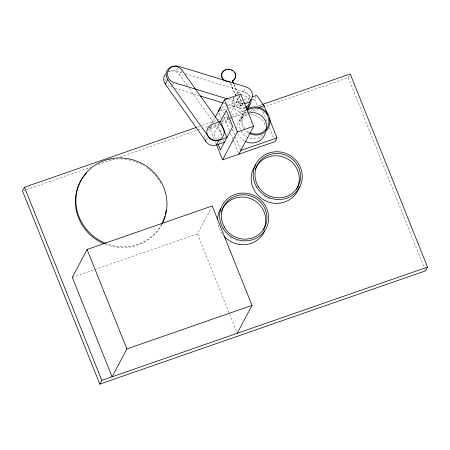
<?xml version="1.0" encoding="UTF-8"?>
<svg xmlns="http://www.w3.org/2000/svg" width="450" height="450" viewBox="0 0 450 450"><rect width="100%" height="100%" fill="white"/><g stroke="black" fill="none" stroke-linecap="round" stroke-linejoin="round"><path stroke-width="0.34" stroke-dasharray="2.25 1.69" d="M234.157 84.594L242.989 105.249L240.328 106.116L236.492 96.902M169.431 71.466A8.843 8.443 27.9 0 1 176.085 70.909L178.239 66.842M172.35 85.433L171.428 87.176A8.843 8.443 27.9 0 1 166.438 83.453M172.654 84.853L173.886 82.524M187.239 85.612L179.511 74.767L181.974 70.121M214.335 139.236L209.7 127.648L211.337 124.549M211.669 123.93L214.948 117.731M208.007 129.836A8.843 8.443 27.9 0 1 210.026 128.869L211.871 125.387M206.516 140.034L207.748 137.711M219.234 123.772L213.953 133.746L216.27 139.539M233.432 98.28L234.023 97.161M222.317 121.461L224.286 117.742L229.59 130.995M221.749 136.029A8.843 8.443 27.9 0 0 220.162 131.833L222.626 127.187M228.279 117.647L225.984 121.984L222.075 123.339M230.58 113.304L240.75 94.095M250.042 100.103A8.843 8.443 27.9 0 0 243.613 91.581L245.768 87.514M225.585 103.748L238.956 107.843L241.419 103.196A8.843 8.443 27.9 0 0 243.681 103.584M238.663 121.652L242.865 113.721M241.268 118.963L243.771 114.238M251.916 100.007L254.542 99.09L255.859 96.615M259.779 106.408L260.432 105.171M94.804 269.544L197.443 233.843L211.224 207.816M262.648 107.438L348.221 77.67L349.537 75.189M221.681 107.488L226.941 105.66M227.593 105.429L243.371 99.945M244.024 99.714L250.599 97.431M219.713 111.206L228.257 108.236M228.915 108.006L244.688 102.521M245.346 102.291L247.972 101.379M197.612 127.024L201.594 125.64M202.258 125.409L220.832 118.946M223.487 118.024L228.127 116.409M231.446 115.256L246.037 110.177M257.147 106.312L261.962 104.642M224.353 113.389L227.936 118.294L231.879 116.921M232.537 116.691L256.196 108.461M23.828 190.507L25.819 189.816M26.482 189.585L90.827 167.203M98.128 164.661L114.047 159.126M120.015 157.05L207.585 126.591M221.518 121.742L230.141 118.744M230.805 118.513L248.715 112.281M249.379 112.05L258.463 108.889M209.7 127.648L219.471 124.251M210.026 128.869L218.002 126.096L222.126 136.395M72.293 277.374L94.14 269.775M240.373 105.801L243.034 104.934M176.085 70.909L182.773 72.956M185.445 73.778L243.613 91.581M228.713 99.304L241.419 103.196M174.769 88.2L198.838 95.563M223.577 103.134L224.916 103.545M221.164 109.035L223.954 112.849M189.27 88.464L214.476 123.846M214.881 124.414L220.162 131.833M233.831 84.274L238.551 95.079M238.826 95.715L242.989 105.249M230.664 83.554L236.211 96.266M230.344 83.233L240.328 106.116M348.221 77.67L424.485 268.217M424.749 268.869L425.531 270.827M263.036 111.679L267.727 123.384M269.55 127.941L273.713 138.347M254.542 99.09L257.484 106.442M227.936 118.294L231.289 126.664M232.318 129.24L235.153 136.322M235.412 136.963L240.823 150.486M230.535 133.358L232.881 139.213M233.139 139.866L238.354 152.888M218.886 112.888L221.096 118.401M223.414 139.612L224.443 142.189M215.37 141.812L216.141 143.747M197.443 233.843L229.438 313.791M229.703 314.438L237.246 333.287M167.777 72.028A8.843 8.443 27.9 0 1 179.511 74.767M220.748 140.839A8.843 8.443 27.9 0 1 219.004 142.976M204.362 137.458A8.843 8.443 27.9 0 1 204.896 133.633M246.746 109.631A8.843 8.443 27.9 0 1 234.771 109.069A8.843 8.443 27.9 0 1 234.112 97.403M241.2 94.624A8.843 8.443 27.9 0 1 249.373 101.593M245.301 108.461A8.843 8.443 27.9 0 1 236.25 106.279A8.843 8.443 27.9 0 1 233.949 97.47M235.232 95.04A8.843 8.443 27.9 0 1 243.816 91.997A8.843 8.443 27.9 0 1 250.706 98.263M245.104 107.528A8.843 8.443 27.9 0 1 238.956 107.843M165.279 80.871A8.843 8.443 27.9 0 1 165.313 76.461M249.086 132.193A13.568 12.954 27.9 0 1 246.257 130.072M244.851 128.486A13.568 12.954 27.9 0 1 245.841 111.561M244.389 140.985A14.608 13.95 27.9 0 1 237.459 132.322M236.886 128.666A14.608 13.95 27.9 0 1 247.297 115.222M251.032 114.806A14.608 13.95 27.9 0 1 265.534 126.675M248.586 133.059A14.608 13.95 27.9 0 1 245.542 130.77M244.671 129.853A14.608 13.95 27.9 0 1 246.004 110.025M262.749 135.101A13.568 12.954 27.9 0 1 248.726 137.919M248.175 137.7A13.568 12.954 27.9 0 1 239.619 125.651A13.568 12.954 27.9 0 1 247.314 113.647M269.837 198.861A22.989 21.954 27.9 0 1 262.789 195.092M222.232 234.011A24.761 23.642 27.9 0 1 217.761 222.491M237.544 240.587A22.989 21.954 27.9 0 1 236.273 240.199M232.003 238.281A22.989 21.954 27.9 0 1 230.31 237.218M161.848 224.229A45.984 43.903 27.9 0 1 104.743 244.058M108.861 160.031A45.984 43.903 27.9 0 1 113.659 159.193M116.421 158.94A45.984 43.903 27.9 0 1 124.149 159.12M124.847 159.199A45.984 43.903 27.9 0 1 143.713 165.684M146.526 167.501A45.984 43.903 27.9 0 1 154.524 174.532M154.969 175.033A45.984 43.903 27.9 0 1 160.92 183.482M161.702 224.499A45.984 43.903 27.9 0 1 106.476 243.613"/><path stroke-width="0.67" d="M233.556 83.638L232.447 81.096L232.841 80.617A7.076 6.311 8.2 0 0 233.634 71.094A7.076 6.311 8.2 0 0 222.975 71.471A7.076 6.311 8.2 0 0 225.276 80.882M196.284 127.485L24.469 187.251L22.5 190.969L99.81 384.126L425.531 270.827L427.5 267.109L350.19 73.952L262.626 104.411M205.903 141.199L165.251 84.133L167.709 79.481A8.843 8.443 27.9 0 1 169.763 67.669A8.843 8.443 27.9 0 1 181.974 70.121L222.626 127.187A8.843 8.443 27.9 0 1 220.573 138.999A8.843 8.443 27.9 0 1 208.361 136.547L167.709 79.481M87.058 249.486L72.293 277.374L112.089 376.824L126.855 348.936L252.011 305.398L212.209 205.954L87.058 249.486L126.855 348.936M215.274 117.112L224.466 99.759L240.75 94.095L253.637 126.287L238.871 154.176M218.396 111.668L220.365 107.944M220.433 121.506L226.266 110.492L232.706 126.585L220.393 149.839L218.076 144.045M204.874 139.646A8.843 8.443 27.9 0 0 216.141 145.08L218.914 140.282L226.907 137.543L220.466 121.444L212.484 124.222A8.843 8.443 27.9 0 0 207.338 134.994A8.843 8.443 27.9 0 0 218.599 140.428L218.914 140.282M99.81 384.126L101.779 380.407L427.5 267.109M216.399 144.388L222.581 159.84L237.347 131.951L253.637 126.287M269.241 118.597L276.969 137.914L275.017 141.604L222.581 159.84M237.246 333.287L252.011 305.398M232.447 81.096L232.796 80.933A7.076 6.311 8.2 0 0 235.603 75.212M251.91 96.975L256.511 95.372L264.082 105.716L267.694 114.733M258.171 107.775L264.082 105.716M216.467 144.962L224.443 142.189M240.823 150.486L276.969 137.914M229.399 82.041L229.832 81.647L229.444 81.72A7.076 6.311 8.2 0 1 225.827 81.141M227.374 98.899L173.886 82.524A8.843 8.443 27.9 0 1 167.777 71.814A8.843 8.443 27.9 0 1 178.543 66.263L246.077 86.929A8.843 8.443 27.9 0 1 252.456 96.289A8.843 8.443 27.9 0 1 244.249 103.59M200.177 95.974L222.907 102.932M232.493 80.781L233.601 83.323M224.466 99.759L237.347 131.951M24.469 187.251L101.779 380.407M165.251 84.133A8.843 8.443 27.9 0 1 165.628 73.772M249.446 104.923A8.843 8.443 27.9 0 1 246.746 109.631M250.954 99.354A8.843 8.443 27.9 0 1 246.347 108.051M223.74 80.19A7.076 6.311 8.2 0 1 225.99 69.778M227.779 69.429A7.076 6.311 8.2 0 1 229.624 69.508M231.396 70.014A7.076 6.311 8.2 0 1 232.976 70.903M234.259 72.129A7.076 6.311 8.2 0 1 235.507 74.666M249.727 102.291A8.843 8.443 27.9 0 1 245.604 107.286M247.416 110.256A13.568 12.954 27.9 0 1 264.724 111.763A13.568 12.954 27.9 0 1 266.754 128.593A13.568 12.954 27.9 0 1 250.132 132.739M265.399 132.773A14.608 13.95 27.9 0 1 245.52 141.57M246.493 109.648A14.608 13.95 27.9 0 1 265.241 110.88A14.608 13.95 27.9 0 1 267.688 129.077A14.608 13.95 27.9 0 1 249.716 133.644M247.961 113.394A13.568 12.954 27.9 0 1 262.333 116.589A13.568 12.954 27.9 0 1 265.686 130.584M299.334 186.699A24.761 23.642 27.9 0 1 265.174 200.644A24.761 23.642 27.9 0 1 255.713 164.897M255.178 169.391A22.989 21.954 27.9 0 1 285.992 158.119A22.989 21.954 27.9 0 1 296.483 189.326M264.853 230.636A24.761 23.642 27.9 0 1 223.847 236.025M217.614 219.724A24.761 23.642 27.9 0 1 220.641 208.524M221.394 211.331A22.989 21.954 27.9 0 1 222.688 208.406M222.998 207.849A22.989 21.954 27.9 0 1 253.62 200.07A22.989 21.954 27.9 0 1 263.227 230.113M104.13 243.804A45.984 43.903 27.9 0 1 86.608 172.822M166.174 210.06A45.984 43.903 27.9 0 1 165.341 214.729M165.009 216.051A45.984 43.903 27.9 0 1 162.152 223.627M105.851 243.371A45.984 43.903 27.9 0 1 79.312 183.887A45.984 43.903 27.9 0 1 140.417 162.703A45.984 43.903 27.9 0 1 162.028 223.903M258.266 186.407A22.989 21.954 27.9 0 0 297.692 187.042A22.989 21.954 27.9 0 0 277.234 153.456A22.989 21.954 27.9 0 0 258.266 186.407M256.77 187.234A24.761 23.642 27.9 0 0 299.228 187.92A24.761 23.642 27.9 0 0 277.194 151.746A24.761 23.642 27.9 0 0 256.77 187.234M224.702 227.745A22.989 21.954 27.9 0 0 264.127 228.375A22.989 21.954 27.9 0 0 243.675 194.788A22.989 21.954 27.9 0 0 224.702 227.745M223.206 228.572A24.761 23.642 27.9 0 0 265.663 229.252A24.761 23.642 27.9 0 0 243.636 193.084A24.761 23.642 27.9 0 0 223.206 228.572"/></g></svg>
